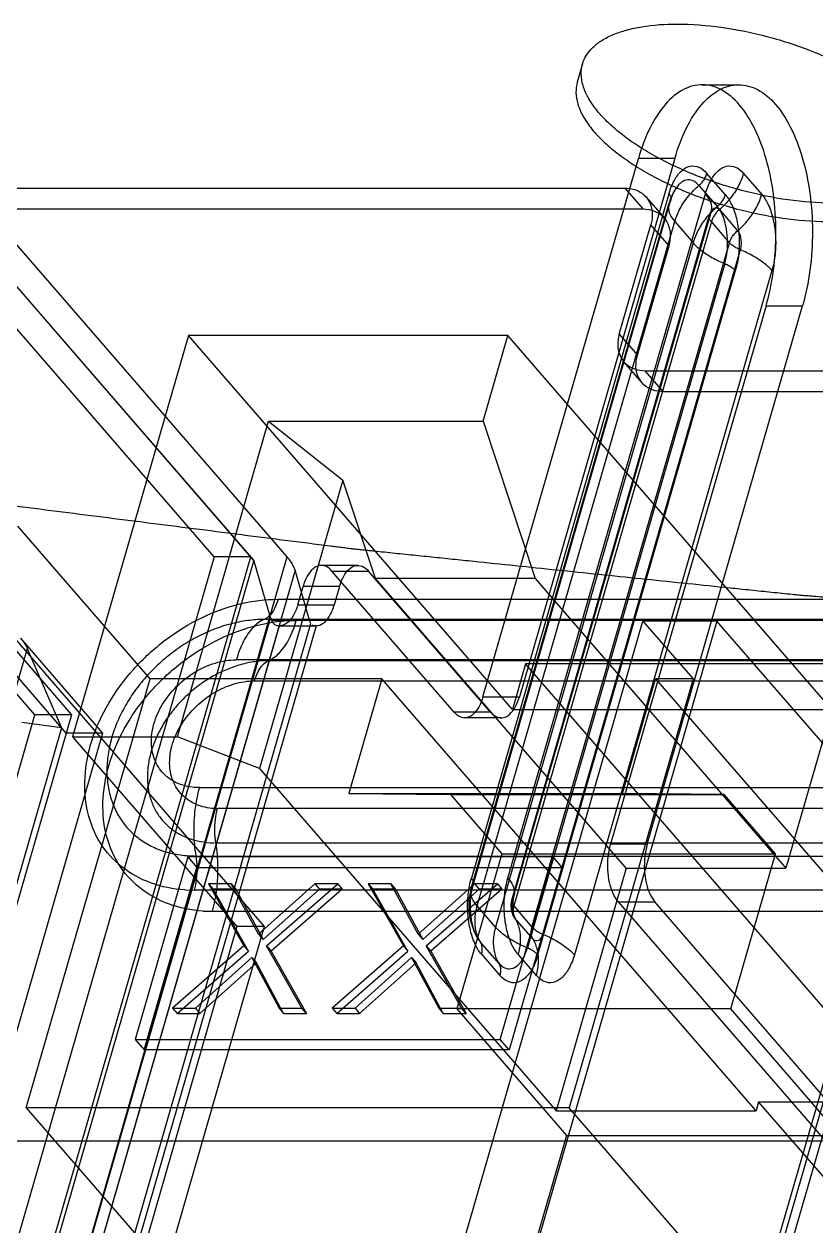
# Model space of a CAD drawing. Header units: millimetres. Extents: x -1 to 407, y -1 to 283.
# Drawn here: x 204.882 to 205.821, y 181.595 to 183.021 of the extents above; entities that cross this region are included whole.
import ezdxf

# ---------------------------------------------------------------- set-up
doc = ezdxf.new("R2010")
doc.units = ezdxf.units.MM
doc.header["$LTSCALE"] = 23.1
doc.layers.get('0').update_dxf_attribs({"linetype": 'CONTINUOUS'})
doc.layers.add('001-PCB', color=7, linetype='CONTINUOUS')
doc.layers.add('_361439', color=7, linetype='CONTINUOUS')

msp = doc.modelspace()

# ---------------------------------------------------------------- linework, layer by layer
at = {"color": 6, "linetype": 'Continuous'}
for p, q in [((205.6863, 182.9492), (205.7296, 182.9492)), ((205.4262, 182.223), (205.6106, 182.8617)), ((205.6539, 182.8617), (205.4695, 182.223)), ((205.6539, 182.8617), (205.6106, 182.8617)), ((205.7137, 182.819), (205.692, 182.844)), ((205.7353, 182.844), (205.757, 182.819)), ((204.8152, 182.8264), (205.5946, 182.8264)), ((205.5946, 182.8264), (205.6163, 182.8014)), ((205.6825, 182.8296), (205.7042, 182.8046)), ((205.6469, 182.8198), (205.4125, 182.0079)), ((205.4142, 181.9996), (205.6486, 182.8115)), ((205.4149, 182.0009), (205.6492, 182.8128)), ((205.4558, 182.0079), (205.6902, 182.8198)), ((205.6199, 182.8159), (205.6416, 182.7909)), ((205.6163, 182.8014), (204.8368, 182.8014)), ((205.4124, 181.9956), (205.6468, 182.8075)), ((205.4629, 181.9871), (205.6973, 182.799)), ((205.7067, 182.801), (205.7284, 182.776)), ((205.4195, 181.9748), (205.6539, 182.7867)), ((205.4604, 181.9817), (205.6948, 182.7936)), ((205.461, 181.983), (205.6954, 182.7949)), ((205.6972, 182.7867), (205.4628, 181.9748)), ((205.5879, 182.6532), (205.6254, 182.7831)), ((205.6471, 182.7581), (205.6254, 182.7831)), ((205.6539, 182.7867), (205.6755, 182.7617)), ((205.7188, 182.7617), (205.6972, 182.7867)), ((205.1075, 182.3889), (204.7719, 182.7764)), ((205.1941, 182.3889), (204.8585, 182.7764)), ((205.6755, 182.7617), (205.4411, 181.9498)), ((205.7314, 182.7534), (205.4574, 181.8041)), ((205.4844, 181.9498), (205.7188, 182.7617)), ((205.6096, 182.6282), (205.6471, 182.7581)), ((205.7132, 182.7369), (205.4789, 181.925)), ((205.4914, 181.9167), (205.7258, 182.7286)), ((205.7691, 182.7286), (205.5347, 181.9167)), ((205.7621, 182.6867), (205.5777, 182.048)), ((205.621, 182.048), (205.8054, 182.6867)), ((205.7621, 182.6867), (205.8054, 182.6867)), ((205.5879, 182.6532), (205.6096, 182.6282)), ((205.0769, 182.6518), (204.9394, 182.1754)), ((205.4612, 182.208), (205.0769, 182.6518)), ((205.4558, 182.6518), (205.0769, 182.6518)), ((205.4264, 182.55), (205.4558, 182.6518)), ((205.8401, 182.208), (205.4558, 182.6518)), ((205.6151, 182.5955), (205.5934, 182.6205)), ((205.6404, 182.5849), (205.6187, 182.6099)), ((205.6187, 182.6099), (207.2642, 182.6099)), ((207.2858, 182.5849), (205.6404, 182.5849)), ((205.0639, 182.1754), (205.172, 182.55)), ((205.172, 182.55), (205.2601, 182.48)), ((205.172, 182.55), (205.4264, 182.55)), ((205.4264, 182.55), (205.488, 182.3634)), ((205.2601, 182.48), (205.1613, 182.1379)), ((205.2986, 182.3634), (205.2601, 182.48)), ((205.0314, 182.2442), (204.8744, 182.4254)), ((204.7716, 182.4067), (205.1667, 181.9504)), ((205.1075, 182.3889), (204.7825, 181.2631)), ((204.8258, 181.2631), (205.1508, 182.3889)), ((205.1543, 182.3849), (204.8761, 181.4214)), ((204.9159, 181.4255), (205.1941, 182.3889)), ((205.1508, 182.3889), (205.1075, 182.3889)), ((205.174, 182.3172), (205.1543, 182.3849)), ((205.2033, 182.3732), (204.9252, 181.4097)), ((205.2206, 182.3139), (205.2033, 182.3732)), ((205.2778, 182.3789), (205.2345, 182.3789)), ((205.392, 182.2047), (205.247, 182.3722)), ((205.247, 182.3722), (205.2903, 182.3722)), ((205.4353, 182.2047), (205.2903, 182.3722)), ((205.2066, 182.3322), (205.2128, 182.3539)), ((205.2561, 182.3539), (205.2128, 182.3539)), ((205.2561, 182.3539), (205.2499, 182.3322)), ((205.5963, 182.0196), (205.2986, 182.3634)), ((205.488, 182.3634), (205.2986, 182.3634)), ((205.488, 182.3634), (205.7857, 182.0196)), ((204.8946, 182.2017), (204.7647, 182.3517)), ((204.808, 182.3517), (204.9379, 182.2017)), ((205.1832, 182.3387), (207.5431, 182.3387)), ((205.2066, 182.3322), (205.2499, 182.3322)), ((205.174, 182.3172), (204.8877, 181.3254)), ((207.5266, 182.3147), (205.1666, 182.3147)), ((205.174, 182.3172), (205.1752, 182.3139)), ((205.1752, 182.3139), (205.2206, 182.3139)), ((207.5647, 182.3137), (205.2048, 182.3137)), ((205.2347, 180.9923), (205.616, 182.3129)), ((205.7037, 182.3129), (205.4787, 181.5335)), ((205.616, 182.3129), (205.6755, 182.2442)), ((205.7037, 182.3129), (205.616, 182.3129)), ((206.0447, 181.9192), (205.7037, 182.3129)), ((204.8926, 181.2947), (205.1849, 182.3072)), ((204.9356, 181.3176), (205.2222, 182.3101)), ((205.2282, 182.3072), (204.9359, 181.2947)), ((205.1849, 182.3072), (205.2282, 182.3072)), ((204.9317, 182.18), (204.8343, 182.2925)), ((204.8776, 182.2925), (204.975, 182.18)), ((204.8855, 182.2804), (204.7605, 181.8474)), ((207.4935, 182.2669), (205.1336, 182.2669)), ((207.5317, 182.2658), (205.1718, 182.2658)), ((205.4768, 182.2621), (205.4612, 182.208)), ((206.1805, 181.4496), (205.4768, 182.2621)), ((206.1805, 182.2621), (205.4768, 182.2621)), ((204.8845, 181.7354), (205.0314, 182.2442)), ((205.3064, 182.2442), (205.0314, 182.2442)), ((205.1552, 182.2419), (207.5151, 182.2419)), ((205.3064, 182.2442), (205.2672, 182.1084)), ((205.7502, 181.7317), (205.3064, 182.2442)), ((205.6755, 182.2442), (205.5286, 181.7354)), ((205.5919, 182.1084), (205.6311, 182.2442)), ((205.6311, 182.2442), (205.9126, 181.9192)), ((205.6755, 182.2442), (205.6311, 182.2442)), ((205.4262, 182.223), (205.4695, 182.223)), ((204.7571, 181.7254), (204.8946, 182.2017)), ((204.9379, 182.2017), (204.8004, 181.7254)), ((204.9379, 182.2017), (204.8946, 182.2017)), ((205.4353, 182.2047), (205.392, 182.2047)), ((205.4478, 182.198), (205.4045, 182.198)), ((205.4612, 182.208), (205.8401, 182.208)), ((205.8401, 182.208), (205.7857, 182.0196)), ((204.9263, 182.1863), (204.8013, 181.7533)), ((204.975, 182.18), (204.85, 181.747)), ((204.975, 182.18), (204.9317, 182.18)), ((204.9394, 182.1754), (205.1343, 181.9504)), ((204.9394, 182.1754), (205.0639, 182.1754)), ((205.1613, 182.1379), (205.0639, 182.1754)), ((205.9466, 182.1688), (205.7264, 181.4059)), ((205.7445, 181.4085), (205.9664, 182.1771)), ((205.9499, 182.1586), (205.7317, 181.4025)), ((205.1613, 182.1379), (205.5131, 181.7317)), ((205.0898, 182.1153), (207.4497, 182.1153)), ((205.2672, 182.1084), (205.3876, 182.1071)), ((205.2672, 182.1084), (205.5919, 182.1084)), ((205.3876, 182.1071), (205.4486, 182.0367)), ((205.3876, 182.1071), (205.7124, 182.1071)), ((205.7124, 182.1071), (205.5919, 182.1084)), ((205.7733, 182.0367), (205.7124, 182.1071)), ((207.4714, 182.0903), (205.1115, 182.0903)), ((205.1025, 182.0499), (205.1033, 182.0499)), ((205.1033, 182.0499), (205.1073, 182.0497)), ((205.1094, 182.0497), (207.4693, 182.0497)), ((205.621, 182.048), (205.5777, 182.048)), ((205.076, 182.0331), (205.0135, 181.8166)), ((205.076, 182.0331), (205.0868, 182.0206)), ((205.509, 182.0331), (205.076, 182.0331)), ((205.0856, 182.0341), (207.4455, 182.0341)), ((205.4486, 182.0367), (205.3954, 181.8527)), ((205.4465, 181.8166), (205.509, 182.0331)), ((205.4486, 182.0367), (205.7733, 182.0367)), ((205.509, 182.0331), (205.5199, 182.0206)), ((205.7202, 181.8527), (205.7733, 182.0367)), ((205.0243, 181.8041), (205.0868, 182.0206)), ((205.0868, 182.0206), (205.5199, 182.0206)), ((205.5963, 182.0196), (205.5131, 181.7317)), ((205.5963, 182.0196), (205.7857, 182.0196)), ((205.1006, 182.0011), (205.1425, 181.9274)), ((205.1006, 182.0011), (205.106, 181.9948)), ((205.1276, 182.0011), (205.1006, 182.0011)), ((205.16, 181.9412), (205.1276, 182.0011)), ((205.1276, 182.0011), (205.1331, 181.9948)), ((205.2269, 182.0011), (205.16, 181.9412)), ((205.1695, 181.9274), (205.2539, 182.0011)), ((205.2269, 182.0011), (205.2323, 181.9948)), ((205.2539, 182.0011), (205.2269, 182.0011)), ((205.2539, 182.0011), (205.2594, 181.9948)), ((205.29, 182.0011), (205.3319, 181.9274)), ((205.29, 182.0011), (205.2954, 181.9948)), ((205.3171, 182.0011), (205.29, 182.0011)), ((205.3494, 181.9412), (205.3171, 182.0011)), ((205.3171, 182.0011), (205.3225, 181.9948)), ((205.4163, 182.0011), (205.3494, 181.9412)), ((205.359, 181.9274), (205.4434, 182.0011)), ((205.4163, 182.0011), (205.4217, 181.9948)), ((205.4434, 182.0011), (205.4163, 182.0011)), ((205.4434, 182.0011), (205.4488, 181.9948)), ((205.0726, 181.9938), (205.0835, 181.9935)), ((207.4434, 181.9935), (205.0835, 181.9935)), ((205.1479, 181.9211), (205.106, 181.9948)), ((205.1331, 181.9948), (205.106, 181.9948)), ((205.1331, 181.9948), (205.1654, 181.9349)), ((205.1654, 181.9349), (205.2323, 181.9948)), ((205.2594, 181.9948), (205.1749, 181.9211)), ((205.2594, 181.9948), (205.2323, 181.9948)), ((205.3373, 181.9211), (205.2954, 181.9948)), ((205.3225, 181.9948), (205.2954, 181.9948)), ((205.3225, 181.9948), (205.3548, 181.9349)), ((205.3548, 181.9349), (205.4217, 181.9948)), ((205.4488, 181.9948), (205.3644, 181.9211)), ((205.4488, 181.9948), (205.4217, 181.9948)), ((205.4411, 181.9498), (205.4195, 181.9748)), ((205.4628, 181.9748), (205.4844, 181.9498)), ((206.4161, 181.0222), (205.5869, 181.9797)), ((205.5869, 181.9797), (205.6302, 181.9797)), ((206.4594, 181.0222), (205.6302, 181.9797)), ((205.1052, 181.9685), (207.4651, 181.9685)), ((205.4857, 181.9355), (205.4641, 181.9605)), ((205.1343, 181.9504), (204.8968, 181.1277)), ((205.1667, 181.9504), (204.9292, 181.1277)), ((205.1667, 181.9504), (205.1343, 181.9504)), ((205.16, 181.9412), (205.1654, 181.9349)), ((205.3494, 181.9412), (205.3548, 181.9349)), ((205.1425, 181.9274), (205.058, 181.8537)), ((205.1425, 181.9274), (205.1479, 181.9211)), ((205.2114, 181.8537), (205.1695, 181.9274)), ((205.1695, 181.9274), (205.1749, 181.9211)), ((205.3319, 181.9274), (205.2475, 181.8537)), ((205.3319, 181.9274), (205.3373, 181.9211)), ((205.4008, 181.8537), (205.359, 181.9274)), ((205.359, 181.9274), (205.3644, 181.9211)), ((205.445, 181.9068), (205.4233, 181.9318)), ((205.0634, 181.8474), (205.1479, 181.9211)), ((205.0851, 181.8537), (205.152, 181.9135)), ((205.152, 181.9135), (205.1843, 181.8537)), ((205.152, 181.9135), (205.1574, 181.9073)), ((205.1749, 181.9211), (205.2168, 181.8474)), ((205.2529, 181.8474), (205.3373, 181.9211)), ((205.2745, 181.8537), (205.3414, 181.9135)), ((205.3414, 181.9135), (205.3738, 181.8537)), ((205.3414, 181.9135), (205.3469, 181.9073)), ((205.3644, 181.9211), (205.4062, 181.8474)), ((205.4246, 181.9175), (205.4463, 181.8925)), ((205.4896, 181.8925), (205.4679, 181.9175)), ((205.1574, 181.9073), (205.0905, 181.8474)), ((205.1897, 181.8474), (205.1574, 181.9073)), ((205.3469, 181.9073), (205.2799, 181.8474)), ((205.3792, 181.8474), (205.3469, 181.9073)), ((205.058, 181.8537), (205.0634, 181.8474)), ((205.058, 181.8537), (205.0851, 181.8537)), ((205.0634, 181.8474), (205.0905, 181.8474)), ((205.0851, 181.8537), (205.0905, 181.8474)), ((205.1843, 181.8537), (205.1897, 181.8474)), ((205.1843, 181.8537), (205.2114, 181.8537)), ((205.1897, 181.8474), (205.2168, 181.8474)), ((205.2168, 181.8474), (205.2114, 181.8537)), ((205.2475, 181.8537), (205.2529, 181.8474)), ((205.2475, 181.8537), (205.2745, 181.8537)), ((205.2529, 181.8474), (205.2799, 181.8474)), ((205.2745, 181.8537), (205.2799, 181.8474)), ((205.3738, 181.8537), (205.3792, 181.8474)), ((205.3738, 181.8537), (205.4008, 181.8537)), ((205.3792, 181.8474), (205.4062, 181.8474)), ((205.3954, 181.8527), (205.5253, 181.7027)), ((205.7202, 181.8527), (205.3954, 181.8527)), ((205.4062, 181.8474), (205.4008, 181.8537)), ((205.8501, 181.7027), (205.7202, 181.8527)), ((205.0135, 181.8166), (205.0243, 181.8041)), ((205.0135, 181.8166), (205.4465, 181.8166)), ((205.4574, 181.8041), (205.4465, 181.8166)), ((205.4574, 181.8041), (205.0243, 181.8041)), ((205.7533, 181.7425), (205.7502, 181.7317)), ((206.7493, 180.5925), (205.7533, 181.7425)), ((205.7533, 181.7425), (206.0305, 181.7425)), ((204.8845, 181.7354), (205.0361, 181.5604)), ((205.5286, 181.7354), (204.8845, 181.7354)), ((205.5131, 181.7317), (205.7502, 181.7317)), ((205.6802, 181.5604), (205.5286, 181.7354)), ((205.5253, 181.7027), (205.2297, 180.6786)), ((205.5253, 181.7027), (205.8501, 181.7027))]:
    msp.add_line(p, q, dxfattribs=at)
at = {"color": 7, "linetype": 'Continuous'}
for p, q in [((204.8152, 182.7764), (205.1541, 182.3845)), ((205.1543, 182.3849), (204.8152, 182.7764)), ((204.8855, 182.2804), (204.9263, 182.1863)), ((204.9263, 182.1863), (204.879, 182.1923))]:
    msp.add_line(p, q, dxfattribs=at)
at = {"color": 6, "linetype": 'Continuous'}
for centre, radius, start, end in [((205.7188, 182.7867), 0.075, 150.0109, 163.8966), ((205.7188, 182.7867), 0.025, 149.9978, 163.8964), ((205.1115, 182.1643), 0.074, 266.636, 269.9635), ((205.0856, 182.171), 0.1369, 266.2917, 270.0122), ((205.4844, 181.9748), 0.075, 163.846, 210.0387), ((205.1051, 182.1359), 0.1674, 266.2786, 270.0214), ((205.4844, 181.9748), 0.025, 163.8471, 209.9893)]:
    msp.add_arc(centre, radius, start, end, dxfattribs=at)
at = {"color": 6, "linetype": 'Continuous', "extrusion": (0, 0, -1)}
msp.add_ellipse((205.2331, 182.3572), major_axis=(0.0076, 0.05), ratio=0.245885, start_param=-2.841926, end_param=-2.655609, dxfattribs=at)
at = {"color": 6, "linetype": 'Continuous'}
for points, knots in [([(205.7621, 182.6867), (205.7661, 182.7005), (205.772, 182.7296), (205.7748, 182.7743), (205.7719, 182.8189), (205.7636, 182.8604), (205.7503, 182.8964), (205.7328, 182.9248), (205.7116, 182.9439), (205.687, 182.9514), (205.662, 182.9446), (205.6405, 182.9255), (205.6226, 182.897), (205.6142, 182.8742), (205.6106, 182.8617)], [0, 0, 0, 0, 0.102253, 0.209853, 0.317041, 0.418204, 0.509773, 0.588057, 0.652718, 0.708057, 0.763259, 0.828366, 0.907619, 1, 1, 1, 1]), ([(205.6539, 182.8617), (205.6575, 182.8741), (205.6659, 182.8968), (205.6835, 182.9252), (205.7048, 182.9442), (205.7295, 182.9514), (205.7542, 182.9444), (205.7755, 182.9255), (205.7931, 182.8974), (205.8066, 182.8615), (205.8151, 182.8198), (205.8181, 182.7749), (205.8153, 182.7299), (205.8094, 182.7006), (205.8054, 182.6867)], [0, 0, 0, 0, 0.092066, 0.170694, 0.235368, 0.290333, 0.345478, 0.409811, 0.487603, 0.578848, 0.680489, 0.788721, 0.897362, 1, 1, 1, 1]), ([(205.6469, 182.8198), (205.6485, 182.8253), (205.6523, 182.8352), (205.6607, 182.8471), (205.6714, 182.8536), (205.6834, 182.8522), (205.6894, 182.847), (205.692, 182.844)], [0, 0, 0, 0, 0.265765, 0.482512, 0.655123, 0.813498, 1, 1, 1, 1]), ([(205.6902, 182.8198), (205.6918, 182.8253), (205.6956, 182.8353), (205.7041, 182.8471), (205.7149, 182.8537), (205.7269, 182.8522), (205.7327, 182.847), (205.7353, 182.844)], [0, 0, 0, 0, 0.266315, 0.484343, 0.658044, 0.816388, 1, 1, 1, 1]), ([(205.6825, 182.8296), (205.684, 182.831), (205.6869, 182.8339), (205.6901, 182.8387), (205.6915, 182.8422), (205.692, 182.844)], [0, 0, 0, 0, 0.349259, 0.690823, 1, 1, 1, 1]), ([(205.7353, 182.844), (205.7338, 182.8386), (205.7294, 182.828), (205.7196, 182.8135), (205.7113, 182.8049), (205.7067, 182.801)], [0, 0, 0, 0, 0.3191, 0.654248, 1, 1, 1, 1]), ([(205.5946, 182.8264), (205.5989, 182.8264), (205.6074, 182.8252), (205.6182, 182.8188), (205.6253, 182.8087), (205.6279, 182.7962), (205.6267, 182.7875), (205.6254, 182.7831)], [0, 0, 0, 0, 0.207586, 0.398987, 0.586344, 0.783615, 1, 1, 1, 1]), ([(205.6825, 182.8296), (205.6805, 182.832), (205.676, 182.8359), (205.667, 182.8368), (205.6591, 182.832), (205.6527, 182.8232), (205.6498, 182.8157), (205.6486, 182.8115)], [0, 0, 0, 0, 0.18976, 0.346459, 0.515601, 0.729429, 1, 1, 1, 1]), ([(205.6539, 182.7867), (205.6554, 182.792), (205.6598, 182.8027), (205.6696, 182.8172), (205.6779, 182.8258), (205.6825, 182.8296)], [0, 0, 0, 0, 0.320723, 0.656439, 1, 1, 1, 1]), ([(205.6486, 182.8115), (205.6472, 182.8093), (205.6454, 182.8038), (205.6478, 182.7947), (205.6515, 182.7894), (205.6539, 182.7867)], [0, 0, 0, 0, 0.287565, 0.605122, 1, 1, 1, 1]), ([(205.6469, 182.8198), (205.6476, 182.8189), (205.6494, 182.8165), (205.6496, 182.813), (205.6486, 182.8115)], [0, 0, 0, 0, 0.401414, 1, 1, 1, 1]), ([(205.6492, 182.8128), (205.6497, 182.8144), (205.6506, 182.8172), (205.6522, 182.821), (205.6533, 182.8232), (205.6539, 182.8242)], [0, 0, 0, 0, 0.392384, 0.727271, 1, 1, 1, 1]), ([(205.6954, 182.7949), (205.6968, 182.7971), (205.6986, 182.8026), (205.6963, 182.8117), (205.6925, 182.817), (205.6902, 182.8198)], [0, 0, 0, 0, 0.286719, 0.603589, 1, 1, 1, 1]), ([(205.7137, 182.819), (205.7132, 182.8172), (205.7117, 182.8136), (205.7085, 182.8088), (205.7057, 182.8059), (205.7042, 182.8046)], [0, 0, 0, 0, 0.319089, 0.65425, 1, 1, 1, 1]), ([(205.7137, 182.819), (205.717, 182.8151), (205.7227, 182.8052), (205.7281, 182.7881), (205.7306, 182.7685), (205.7301, 182.7482), (205.7276, 182.7349), (205.7258, 182.7286)], [0, 0, 0, 0, 0.163307, 0.357046, 0.570766, 0.790171, 1, 1, 1, 1]), ([(205.7284, 182.776), (205.7329, 182.7799), (205.7412, 182.7884), (205.751, 182.8029), (205.7554, 182.8136), (205.757, 182.819)], [0, 0, 0, 0, 0.342556, 0.677826, 1, 1, 1, 1]), ([(205.757, 182.819), (205.7604, 182.8151), (205.7661, 182.8052), (205.7714, 182.7878), (205.7739, 182.7681), (205.7734, 182.748), (205.7709, 182.7348), (205.7691, 182.7286)], [0, 0, 0, 0, 0.163738, 0.359217, 0.575061, 0.794227, 1, 1, 1, 1]), ([(205.6471, 182.7581), (205.6483, 182.7625), (205.6496, 182.7712), (205.647, 182.7837), (205.6399, 182.7938), (205.629, 182.8002), (205.6206, 182.8014), (205.6163, 182.8014)], [0, 0, 0, 0, 0.21641, 0.413691, 0.601047, 0.792438, 1, 1, 1, 1]), ([(205.7042, 182.8046), (205.6996, 182.8008), (205.6913, 182.7923), (205.6815, 182.7777), (205.6771, 182.7671), (205.6755, 182.7617)], [0, 0, 0, 0, 0.342557, 0.677827, 1, 1, 1, 1]), ([(205.6955, 182.795), (205.6959, 182.7967), (205.6971, 182.7996), (205.6999, 182.8028), (205.7039, 182.8036), (205.7058, 182.8019), (205.7067, 182.801)], [0, 0, 0, 0, 0.321172, 0.565965, 0.763988, 1, 1, 1, 1]), ([(205.7067, 182.801), (205.7052, 182.7997), (205.7024, 182.7969), (205.6992, 182.792), (205.6977, 182.7885), (205.6972, 182.7867)], [0, 0, 0, 0, 0.343546, 0.67927, 1, 1, 1, 1]), ([(205.7132, 182.7369), (205.7146, 182.7416), (205.7164, 182.7515), (205.7168, 182.7666), (205.715, 182.7813), (205.711, 182.7943), (205.7067, 182.8017), (205.7042, 182.8046)], [0, 0, 0, 0, 0.207183, 0.426048, 0.640729, 0.83586, 1, 1, 1, 1]), ([(205.6972, 182.7867), (205.6964, 182.7876), (205.6946, 182.7899), (205.6944, 182.7935), (205.6954, 182.7949)], [0, 0, 0, 0, 0.40803, 1, 1, 1, 1]), ([(205.7188, 182.7617), (205.7193, 182.7635), (205.7208, 182.767), (205.724, 182.7718), (205.7268, 182.7747), (205.7284, 182.776)], [0, 0, 0, 0, 0.319094, 0.654248, 1, 1, 1, 1]), ([(205.7284, 182.776), (205.7294, 182.7747), (205.7312, 182.7715), (205.7324, 182.7658), (205.7326, 182.7596), (205.7321, 182.7554), (205.7316, 182.7533)], [0, 0, 0, 0, 0.210337, 0.462117, 0.73334, 1, 1, 1, 1]), ([(205.6755, 182.7617), (205.6784, 182.7584), (205.6855, 182.752), (205.6983, 182.7437), (205.708, 182.7391), (205.7132, 182.7369)], [0, 0, 0, 0, 0.289194, 0.626682, 1, 1, 1, 1]), ([(205.7314, 182.7534), (205.7297, 182.7541), (205.7265, 182.7557), (205.7222, 182.7584), (205.7198, 182.7606), (205.7188, 182.7617)], [0, 0, 0, 0, 0.363112, 0.706323, 1, 1, 1, 1]), ([(205.7691, 182.7286), (205.7662, 182.7319), (205.7592, 182.7383), (205.7464, 182.7465), (205.7366, 182.7512), (205.7314, 182.7534)], [0, 0, 0, 0, 0.28777, 0.624504, 1, 1, 1, 1]), ([(205.7132, 182.7369), (205.715, 182.7361), (205.7183, 182.7346), (205.7225, 182.7318), (205.7249, 182.7297), (205.7258, 182.7286)], [0, 0, 0, 0, 0.37918, 0.721707, 1, 1, 1, 1]), ([(205.5879, 182.6532), (205.5867, 182.6489), (205.5854, 182.6402), (205.588, 182.6276), (205.5951, 182.6175), (205.606, 182.6112), (205.6144, 182.6099), (205.6187, 182.6099)], [0, 0, 0, 0, 0.21641, 0.413691, 0.601047, 0.792438, 1, 1, 1, 1]), ([(205.6404, 182.5849), (205.636, 182.5849), (205.6276, 182.5862), (205.6168, 182.5925), (205.6096, 182.6026), (205.607, 182.6152), (205.6083, 182.6239), (205.6096, 182.6282)], [0, 0, 0, 0, 0.207586, 0.398987, 0.586344, 0.783615, 1, 1, 1, 1]), ([(205.2033, 182.3732), (205.2028, 182.375), (205.2013, 182.3786), (205.1982, 182.3839), (205.1955, 182.3872), (205.1941, 182.3889)], [0, 0, 0, 0, 0.300967, 0.633346, 1, 1, 1, 1]), ([(205.247, 182.3722), (205.245, 182.3745), (205.2405, 182.3784), (205.2314, 182.3795), (205.2233, 182.3745), (205.2169, 182.3656), (205.214, 182.3581), (205.2128, 182.3539)], [0, 0, 0, 0, 0.186516, 0.344902, 0.517523, 0.734269, 1, 1, 1, 1]), ([(205.2561, 182.3539), (205.2573, 182.3581), (205.2602, 182.3656), (205.2666, 182.3745), (205.2747, 182.3795), (205.2838, 182.3784), (205.2883, 182.3745), (205.2903, 182.3722)], [0, 0, 0, 0, 0.265761, 0.482512, 0.655126, 0.813504, 1, 1, 1, 1]), ([(205.0726, 181.9938), (205.0588, 181.9947), (205.032, 182.0001), (204.9967, 182.0193), (204.9701, 182.0487), (204.9553, 182.0863), (204.9523, 182.1287), (204.961, 182.1732), (204.9812, 182.2168), (205.011, 182.2571), (205.0484, 182.2916), (205.0912, 182.3179), (205.1366, 182.3346), (205.168, 182.3387), (205.1832, 182.3387)], [0, 0, 0, 0, 0.077138, 0.149822, 0.220677, 0.29346, 0.371056, 0.454411, 0.543555, 0.636948, 0.731882, 0.825697, 0.915326, 1, 1, 1, 1]), ([(205.1832, 182.3387), (205.1821, 182.3349), (205.1795, 182.3281), (205.1741, 182.3197), (205.1692, 182.3158), (205.1666, 182.3147)], [0, 0, 0, 0, 0.393558, 0.726571, 1, 1, 1, 1]), ([(205.2066, 182.3322), (205.2052, 182.3276), (205.202, 182.3195), (205.1948, 182.31), (205.1879, 182.3072), (205.1849, 182.3072)], [0, 0, 0, 0, 0.41237, 0.740819, 1, 1, 1, 1]), ([(205.2282, 182.3072), (205.2312, 182.3072), (205.2381, 182.31), (205.2453, 182.3195), (205.2485, 182.3276), (205.2499, 182.3322)], [0, 0, 0, 0, 0.259181, 0.58763, 1, 1, 1, 1]), ([(205.0943, 181.9688), (205.0803, 181.9697), (205.0533, 181.975), (205.0178, 181.9946), (204.9915, 182.0243), (204.9766, 182.0618), (204.9738, 182.104), (204.9827, 182.1481), (205.0026, 182.1916), (205.0321, 182.2317), (205.0694, 182.2661), (205.1122, 182.2926), (205.1579, 182.3095), (205.1895, 182.3137), (205.2048, 182.3137)], [0, 0, 0, 0, 0.077878, 0.150893, 0.22193, 0.294532, 0.371598, 0.454523, 0.543086, 0.635792, 0.730349, 0.824123, 0.914626, 1, 1, 1, 1]), ([(205.1666, 182.3147), (205.16, 182.3147), (205.1464, 182.3138), (205.126, 182.3096), (205.1056, 182.3029), (205.0857, 182.2936), (205.0665, 182.2821), (205.0485, 182.2684), (205.032, 182.253), (205.0173, 182.236), (205.0047, 182.2178), (204.9945, 182.1988), (204.9868, 182.1793), (204.9819, 182.1596), (204.9797, 182.1403), (204.9804, 182.1215), (204.984, 182.1038), (204.9903, 182.0874), (204.9994, 182.0727), (205.011, 182.0601), (205.0249, 182.0497), (205.0407, 182.0418), (205.0582, 182.0365), (205.0705, 182.0348), (205.0767, 182.0344)], [0, 0, 0, 0, 0.04564, 0.093024, 0.141953, 0.192128, 0.243194, 0.294761, 0.346392, 0.397639, 0.448076, 0.497336, 0.545124, 0.591211, 0.635492, 0.678022, 0.718991, 0.758717, 0.797664, 0.836404, 0.875531, 0.915578, 0.956972, 1, 1, 1, 1]), ([(205.1666, 182.3147), (205.1617, 182.3127), (205.1519, 182.305), (205.1409, 182.2882), (205.1358, 182.2745), (205.1336, 182.2669)], [0, 0, 0, 0, 0.269646, 0.601807, 1, 1, 1, 1]), ([(205.1718, 182.2658), (205.1767, 182.2679), (205.1865, 182.2755), (205.1975, 182.2924), (205.2026, 182.3061), (205.2048, 182.3137)], [0, 0, 0, 0, 0.269645, 0.601807, 1, 1, 1, 1]), ([(205.1752, 182.3139), (205.1757, 182.3126), (205.1772, 182.3101), (205.1808, 182.3077), (205.1835, 182.3072), (205.1849, 182.3072)], [0, 0, 0, 0, 0.347644, 0.667941, 1, 1, 1, 1]), ([(205.1718, 182.2658), (205.1664, 182.2658), (205.1554, 182.265), (205.1389, 182.2615), (205.1225, 182.2558), (205.1065, 182.248), (205.0912, 182.2383), (205.077, 182.2269), (205.0641, 182.214), (205.0529, 182.2), (205.0435, 182.185), (205.0361, 182.1694), (205.031, 182.1536), (205.0282, 182.1378), (205.0278, 182.1225), (205.0299, 182.1078), (205.0343, 182.0942), (205.0411, 182.082), (205.05, 182.0714), (205.0609, 182.0627), (205.0736, 182.0561), (205.0876, 182.0516), (205.0975, 182.0503), (205.1025, 182.0499)], [0, 0, 0, 0, 0.047857, 0.097621, 0.149054, 0.201803, 0.255448, 0.309534, 0.363549, 0.41698, 0.469367, 0.520311, 0.569498, 0.616749, 0.66204, 0.705511, 0.747479, 0.78844, 0.829025, 0.869908, 0.911717, 0.954966, 1, 1, 1, 1]), ([(205.0898, 182.1153), (205.0822, 182.1153), (205.0674, 182.1175), (205.0485, 182.1287), (205.0361, 182.1463), (205.0315, 182.1681), (205.0349, 182.1918), (205.0455, 182.2151), (205.0622, 182.2361), (205.0836, 182.2529), (205.1078, 182.264), (205.1252, 182.2669), (205.1336, 182.2669)], [0, 0, 0, 0, 0.094861, 0.182105, 0.266584, 0.355552, 0.453357, 0.559542, 0.670943, 0.784228, 0.895716, 1, 1, 1, 1]), ([(205.1552, 182.2419), (205.1563, 182.2456), (205.1589, 182.2525), (205.1643, 182.2609), (205.1692, 182.2648), (205.1718, 182.2658)], [0, 0, 0, 0, 0.393568, 0.726572, 1, 1, 1, 1]), ([(205.1072, 182.0904), (205.1001, 182.0909), (205.0862, 182.0938), (205.0685, 182.1053), (205.057, 182.1231), (205.0533, 182.1449), (205.057, 182.1685), (205.0682, 182.1915), (205.0851, 182.2122), (205.1063, 182.2286), (205.1302, 182.2391), (205.147, 182.2419), (205.1552, 182.2419)], [0, 0, 0, 0, 0.090541, 0.175823, 0.260777, 0.351493, 0.450716, 0.558782, 0.672454, 0.786246, 0.896143, 1, 1, 1, 1]), ([(205.4262, 182.223), (205.425, 182.2188), (205.4221, 182.2113), (205.4157, 182.2023), (205.4076, 182.1974), (205.3985, 182.1984), (205.394, 182.2024), (205.392, 182.2047)], [0, 0, 0, 0, 0.265761, 0.482512, 0.655126, 0.813504, 1, 1, 1, 1]), ([(205.4353, 182.2047), (205.4373, 182.2024), (205.4418, 182.1984), (205.4509, 182.1974), (205.459, 182.2023), (205.4654, 182.2113), (205.4683, 182.2188), (205.4695, 182.223)], [0, 0, 0, 0, 0.186516, 0.344902, 0.517523, 0.734269, 1, 1, 1, 1]), ([(205.0898, 182.1153), (205.0874, 182.1069), (205.0839, 182.0891), (205.0825, 182.0618), (205.0841, 182.0432), (205.0856, 182.0341)], [0, 0, 0, 0, 0.321058, 0.660216, 1, 1, 1, 1]), ([(205.1094, 182.0497), (205.1086, 182.0542), (205.1078, 182.0634), (205.1085, 182.0771), (205.1102, 182.086), (205.1115, 182.0903)], [0, 0, 0, 0, 0.33542, 0.674672, 1, 1, 1, 1]), ([(205.1052, 181.9685), (205.1076, 181.9769), (205.1111, 181.9947), (205.1125, 182.022), (205.1109, 182.0406), (205.1094, 182.0497)], [0, 0, 0, 0, 0.321058, 0.660216, 1, 1, 1, 1]), ([(205.5869, 181.9797), (205.5844, 181.9826), (205.5801, 181.9901), (205.576, 182.003), (205.5741, 182.0179), (205.5745, 182.0331), (205.5764, 182.0432), (205.5777, 182.048)], [0, 0, 0, 0, 0.163304, 0.357047, 0.570769, 0.790178, 1, 1, 1, 1]), ([(205.621, 182.048), (205.6197, 182.0432), (205.6178, 182.0331), (205.6174, 182.0179), (205.6193, 182.003), (205.6234, 181.9901), (205.6277, 181.9826), (205.6302, 181.9797)], [0, 0, 0, 0, 0.209849, 0.429272, 0.642992, 0.836718, 1, 1, 1, 1]), ([(205.0856, 182.0341), (205.0864, 182.0296), (205.0872, 182.0204), (205.0865, 182.0067), (205.0848, 181.9978), (205.0835, 181.9935)], [0, 0, 0, 0, 0.335428, 0.674674, 1, 1, 1, 1]), ([(205.4246, 181.9175), (205.4212, 181.9214), (205.4156, 181.9312), (205.4102, 181.9484), (205.4077, 181.968), (205.4082, 181.9882), (205.4107, 182.0015), (205.4125, 182.0079)], [0, 0, 0, 0, 0.163308, 0.357048, 0.570768, 0.790173, 1, 1, 1, 1]), ([(205.4142, 181.9996), (205.4129, 181.9949), (205.4111, 181.985), (205.4106, 181.9699), (205.4125, 181.9551), (205.4165, 181.9422), (205.4208, 181.9347), (205.4233, 181.9318)], [0, 0, 0, 0, 0.207184, 0.426049, 0.640731, 0.835863, 1, 1, 1, 1]), ([(205.4195, 181.9373), (205.4175, 181.9407), (205.4141, 181.9498), (205.4113, 181.9656), (205.4112, 181.9834), (205.4133, 181.9954), (205.4149, 182.0009)], [0, 0, 0, 0, 0.181797, 0.443153, 0.735727, 1, 1, 1, 1]), ([(205.4195, 181.9748), (205.4171, 181.9775), (205.4134, 181.9828), (205.411, 181.9919), (205.4128, 181.9974), (205.4142, 181.9996)], [0, 0, 0, 0, 0.394731, 0.71234, 1, 1, 1, 1]), ([(205.4142, 181.9996), (205.4152, 182.0011), (205.4151, 182.0046), (205.4133, 182.0069), (205.4125, 182.0079)], [0, 0, 0, 0, 0.595363, 1, 1, 1, 1]), ([(205.4679, 181.9175), (205.4645, 181.9214), (205.4588, 181.9313), (205.4535, 181.9486), (205.451, 181.9683), (205.4515, 181.9885), (205.454, 182.0017), (205.4558, 182.0079)], [0, 0, 0, 0, 0.163738, 0.359217, 0.575061, 0.794227, 1, 1, 1, 1]), ([(205.4558, 182.0079), (205.4581, 182.0052), (205.4619, 181.9999), (205.4643, 181.9908), (205.4625, 181.9852), (205.461, 181.983)], [0, 0, 0, 0, 0.39316, 0.7106, 1, 1, 1, 1]), ([(205.4641, 181.9605), (205.463, 181.9617), (205.4613, 181.965), (205.46, 181.9707), (205.4598, 181.9769), (205.4605, 181.9811), (205.4611, 181.9831)], [0, 0, 0, 0, 0.209934, 0.461235, 0.73194, 1, 1, 1, 1]), ([(205.461, 181.983), (205.4601, 181.9816), (205.4602, 181.978), (205.462, 181.9757), (205.4628, 181.9748)], [0, 0, 0, 0, 0.592143, 1, 1, 1, 1]), ([(205.4629, 181.9871), (205.4625, 181.9855), (205.4617, 181.9817), (205.4615, 181.975), (205.461, 181.97), (205.4632, 181.9632), (205.4627, 181.9632)], [0, 0, 0, 0, 0.195571, 0.48776, 0.787048, 1, 1, 1, 1]), ([(205.4233, 181.9318), (205.421, 181.9358), (205.4175, 181.9448), (205.4163, 181.9596), (205.418, 181.9697), (205.4195, 181.9748)], [0, 0, 0, 0, 0.311912, 0.642813, 1, 1, 1, 1]), ([(205.4628, 181.9748), (205.4623, 181.9731), (205.4617, 181.9698), (205.4621, 181.9648), (205.4633, 181.9618), (205.4641, 181.9605)], [0, 0, 0, 0, 0.353985, 0.685094, 1, 1, 1, 1]), ([(205.4641, 181.9605), (205.4664, 181.9565), (205.4699, 181.9475), (205.4711, 181.9327), (205.4694, 181.9226), (205.4679, 181.9175)], [0, 0, 0, 0, 0.31191, 0.642813, 1, 1, 1, 1]), ([(205.4411, 181.9498), (205.4397, 181.9447), (205.4379, 181.9347), (205.4391, 181.9198), (205.4426, 181.9108), (205.445, 181.9068)], [0, 0, 0, 0, 0.355533, 0.687041, 1, 1, 1, 1]), ([(205.4789, 181.925), (205.4737, 181.9272), (205.4639, 181.9318), (205.4512, 181.94), (205.444, 181.9465), (205.4411, 181.9498)], [0, 0, 0, 0, 0.372144, 0.709283, 1, 1, 1, 1]), ([(205.4857, 181.9355), (205.4849, 181.9368), (205.4838, 181.9398), (205.4834, 181.9447), (205.484, 181.9481), (205.4844, 181.9498)], [0, 0, 0, 0, 0.312963, 0.644469, 1, 1, 1, 1]), ([(205.4844, 181.9498), (205.4854, 181.9487), (205.4878, 181.9466), (205.492, 181.9438), (205.4953, 181.9422), (205.497, 181.9415)], [0, 0, 0, 0, 0.287768, 0.624499, 1, 1, 1, 1]), ([(205.497, 181.9415), (205.4965, 181.9398), (205.4953, 181.9369), (205.4925, 181.9335), (205.4885, 181.9329), (205.4865, 181.9345), (205.4857, 181.9355)], [0, 0, 0, 0, 0.327965, 0.57525, 0.772795, 1, 1, 1, 1]), ([(205.497, 181.9415), (205.5022, 181.9393), (205.5119, 181.9347), (205.5247, 181.9264), (205.5318, 181.92), (205.5347, 181.9167)], [0, 0, 0, 0, 0.372143, 0.709282, 1, 1, 1, 1]), ([(205.4246, 181.9175), (205.4251, 181.9192), (205.4257, 181.9225), (205.4253, 181.9275), (205.4241, 181.9305), (205.4233, 181.9318)], [0, 0, 0, 0, 0.35398, 0.685097, 1, 1, 1, 1]), ([(205.4896, 181.8925), (205.491, 181.8975), (205.4928, 181.9076), (205.4916, 181.9224), (205.4881, 181.9315), (205.4857, 181.9355)], [0, 0, 0, 0, 0.353987, 0.685099, 1, 1, 1, 1]), ([(205.445, 181.9068), (205.4469, 181.9045), (205.4514, 181.9007), (205.4603, 181.8996), (205.4684, 181.9044), (205.4748, 181.9133), (205.4776, 181.9208), (205.4789, 181.925)], [0, 0, 0, 0, 0.184493, 0.342607, 0.51543, 0.733115, 1, 1, 1, 1]), ([(205.4914, 181.9167), (205.4898, 181.9111), (205.486, 181.9012), (205.4776, 181.8894), (205.4669, 181.8829), (205.4549, 181.8843), (205.4489, 181.8894), (205.4463, 181.8925)], [0, 0, 0, 0, 0.265765, 0.482512, 0.655123, 0.813498, 1, 1, 1, 1]), ([(205.4914, 181.9167), (205.4905, 181.9178), (205.4881, 181.9199), (205.4839, 181.9227), (205.4806, 181.9242), (205.4789, 181.925)], [0, 0, 0, 0, 0.287764, 0.624502, 1, 1, 1, 1]), ([(205.5347, 181.9167), (205.5331, 181.9111), (205.5293, 181.9012), (205.5208, 181.8893), (205.51, 181.8828), (205.498, 181.8843), (205.4922, 181.8895), (205.4896, 181.8925)], [0, 0, 0, 0, 0.266315, 0.484343, 0.658044, 0.816388, 1, 1, 1, 1]), ([(205.445, 181.9068), (205.4458, 181.9055), (205.447, 181.9024), (205.4473, 181.8975), (205.4467, 181.8941), (205.4463, 181.8925)], [0, 0, 0, 0, 0.318198, 0.656355, 1, 1, 1, 1])]:
    msp.add_open_spline(points, degree=3, knots=knots, dxfattribs=at)
for points in [[(205.6972, 182.7991), (205.6973, 182.7993), (205.6974, 182.7992), (205.6973, 182.799)], [(205.2282, 182.3072), (205.2266, 182.3072), (205.2243, 182.3071), (205.2235, 182.3085)]]:
    msp.add_open_spline(points, degree=3, dxfattribs=at)
at = {"color": 7, "linetype": 'Continuous'}
msp.add_open_spline([(204.8776, 182.2925), (204.8787, 182.2912), (204.8808, 182.2886), (204.8834, 182.2846), (204.8849, 182.2818), (204.8855, 182.2804)], degree=3, knots=[0, 0, 0, 0, 0.354226, 0.683453, 1, 1, 1, 1], dxfattribs=at)
at = {"layer": '001-PCB', "color": 7, "linetype": 'Continuous'}
msp.add_line((189.8132, 181.696), (226.6193, 181.696), dxfattribs=at)
at = {"layer": '001-PCB', "color": 4, "linetype": 'Continuous'}
msp.add_open_spline([(206.8381, 182.2717), (206.806, 182.2736), (206.7417, 182.2772), (206.6453, 182.2828), (206.565, 182.2874), (206.5007, 182.291), (206.4525, 182.2938), (206.4124, 182.2961), (206.3803, 182.2979), (206.3602, 182.2991), (206.3441, 182.3), (206.3341, 182.3006), (206.3271, 182.301), (206.323, 182.3012), (206.3189, 182.3016), (206.3138, 182.302), (206.3016, 182.303), (206.2832, 182.3045), (206.2587, 182.3064), (206.2343, 182.3084), (206.2016, 182.3111), (206.1445, 182.3157), (206.0629, 182.3223), (205.9813, 182.3289), (205.9242, 182.3335), (205.8915, 182.3361), (205.867, 182.3381), (205.8426, 182.3401), (205.8242, 182.3416), (205.812, 182.3426), (205.8068, 182.343), (205.8028, 182.3433), (205.7987, 182.3437), (205.7914, 182.3445), (205.7811, 182.3455), (205.7645, 182.3472), (205.7438, 182.3494), (205.7108, 182.3528), (205.6694, 182.3571), (205.6198, 182.3622), (205.5701, 182.3674), (205.5205, 182.3725), (205.4709, 182.3777), (205.4295, 182.382), (205.3964, 182.3854), (205.3716, 182.388), (205.3509, 182.3901), (205.3344, 182.3918), (205.3219, 182.3931), (205.3095, 182.3944), (205.2992, 182.3955), (205.2909, 182.3963), (205.2858, 182.3969), (205.2816, 182.3973), (205.2785, 182.3976), (205.2759, 182.3979), (205.2738, 182.3981), (205.2723, 182.3983), (205.2706, 182.3985), (205.2684, 182.3988), (205.2655, 182.3991), (205.2622, 182.3996), (205.2577, 182.4001), (205.252, 182.4008), (205.243, 182.402), (205.2317, 182.4034), (205.2182, 182.4051), (205.2047, 182.4068), (205.1867, 182.4091), (205.1641, 182.412), (205.1371, 182.4154), (205.101, 182.42), (205.056, 182.4257), (205.0019, 182.4326), (204.9478, 182.4394), (204.8937, 182.4463), (204.8396, 182.4531), (204.7945, 182.4589), (204.763, 182.4629), (204.745, 182.4651), (204.7314, 182.4669), (204.7202, 182.4683), (204.7112, 182.4694), (204.7055, 182.4702), (204.701, 182.4707), (204.6982, 182.4711), (204.6959, 182.4714), (204.6938, 182.4717), (204.6901, 182.4722), (204.6848, 182.473), (204.6764, 182.4743), (204.6658, 182.4759), (204.6489, 182.4784), (204.6278, 182.4815), (204.6024, 182.4853), (204.5686, 182.4904), (204.5264, 182.4967), (204.4757, 182.5043), (204.425, 182.5119), (204.3743, 182.5194), (204.3236, 182.527), (204.2813, 182.5333), (204.2475, 182.5384), (204.2222, 182.5422), (204.201, 182.5453), (204.1841, 182.5478), (204.1736, 182.5494), (204.1651, 182.5507), (204.1598, 182.5515), (204.1561, 182.552), (204.154, 182.5524), (204.1518, 182.5527), (204.149, 182.5532), (204.1424, 182.5544), (204.1324, 182.5561), (204.1191, 182.5583), (204.1058, 182.5606), (204.0881, 182.5637), (204.057, 182.569), (204.0127, 182.5766), (203.9595, 182.5857), (203.9063, 182.5948), (203.8531, 182.6039), (203.7822, 182.6161), (203.6935, 182.6313), (203.6226, 182.6434), (203.5871, 182.6495)], degree=3, knots=[0, 0, 0, 0, 0.03125, 0.0625, 0.09375, 0.109375, 0.125, 0.140625, 0.148438, 0.15625, 0.160156, 0.164062, 0.166016, 0.166992, 0.167969, 0.169922, 0.171875, 0.179688, 0.1875, 0.195312, 0.203125, 0.21875, 0.25, 0.28125, 0.296875, 0.304688, 0.3125, 0.320312, 0.328125, 0.330078, 0.332031, 0.333008, 0.333984, 0.335938, 0.339844, 0.34375, 0.351562, 0.359375, 0.375, 0.390625, 0.40625, 0.421875, 0.4375, 0.453125, 0.460938, 0.46875, 0.476562, 0.480469, 0.484375, 0.488281, 0.492188, 0.494141, 0.496094, 0.49707, 0.498047, 0.499023, 0.499512, 0.5, 0.500488, 0.500977, 0.501953, 0.50293, 0.503906, 0.505859, 0.507812, 0.511719, 0.515625, 0.519531, 0.523438, 0.53125, 0.539062, 0.546875, 0.5625, 0.578125, 0.59375, 0.609375, 0.625, 0.640625, 0.648438, 0.652344, 0.65625, 0.660156, 0.662109, 0.664062, 0.665039, 0.666016, 0.666504, 0.666992, 0.667969, 0.669922, 0.671875, 0.675781, 0.679688, 0.6875, 0.695312, 0.703125, 0.71875, 0.734375, 0.75, 0.765625, 0.78125, 0.796875, 0.804688, 0.8125, 0.820312, 0.824219, 0.828125, 0.830078, 0.832031, 0.833008, 0.833496, 0.833984, 0.834961, 0.835938, 0.839844, 0.84375, 0.847656, 0.851562, 0.859375, 0.875, 0.890625, 0.90625, 0.921875, 0.9375, 0.96875, 1, 1, 1, 1], dxfattribs=at)
at = {"layer": '_361439', "color": 7, "linetype": 'Continuous'}
msp.add_line((205.5444, 182.9738), (205.5382, 182.9522), dxfattribs=at)
for points, knots in [([(205.5444, 182.9738), (205.5455, 182.9775), (205.5488, 182.9847), (205.5568, 182.9942), (205.5676, 183.0024), (205.5811, 183.0092), (205.597, 183.0145), (205.6223, 183.0199), (205.6426, 183.0212), (205.6566, 183.0212)], [0, 0, 0, 0, 0.088157, 0.18175, 0.285073, 0.400852, 0.530404, 0.673957, 1, 1, 1, 1]), ([(205.6566, 183.0212), (205.6741, 183.0212), (205.7104, 183.0182), (205.7647, 183.0071), (205.8179, 182.9896), (205.8593, 182.9703), (205.8887, 182.9526), (205.9076, 182.9389), (205.9238, 182.9249), (205.9368, 182.9106), (205.9464, 182.8964), (205.9526, 182.8824), (205.955, 182.8687), (205.9539, 182.86), (205.9528, 182.856)], [0, 0, 0, 0, 0.142918, 0.296343, 0.451407, 0.599048, 0.667515, 0.731209, 0.789465, 0.841866, 0.888347, 0.929332, 0.965918, 1, 1, 1, 1]), ([(205.8406, 182.8087), (205.8231, 182.8087), (205.7868, 182.8116), (205.7325, 182.8228), (205.6793, 182.8403), (205.6379, 182.8595), (205.6086, 182.8772), (205.5896, 182.8909), (205.5735, 182.9049), (205.5605, 182.9192), (205.5508, 182.9334), (205.5446, 182.9475), (205.5422, 182.9611), (205.5433, 182.9698), (205.5444, 182.9738)], [0, 0, 0, 0, 0.142918, 0.296343, 0.451407, 0.599048, 0.667515, 0.731209, 0.789465, 0.841866, 0.888347, 0.929332, 0.965918, 1, 1, 1, 1]), ([(205.5382, 182.9522), (205.537, 182.9482), (205.536, 182.9394), (205.5384, 182.9258), (205.5445, 182.9118), (205.5542, 182.8975), (205.5672, 182.8833), (205.5834, 182.8692), (205.6023, 182.8556), (205.6317, 182.8379), (205.6731, 182.8186), (205.7263, 182.8011), (205.7805, 182.7899), (205.8169, 182.787), (205.8344, 182.787)], [0, 0, 0, 0, 0.034082, 0.070668, 0.111653, 0.158134, 0.210535, 0.268791, 0.332485, 0.400952, 0.548593, 0.703656, 0.857081, 1, 1, 1, 1])]:
    msp.add_open_spline(points, degree=3, knots=knots, dxfattribs=at)

doc.saveas('drawing.dxf')
